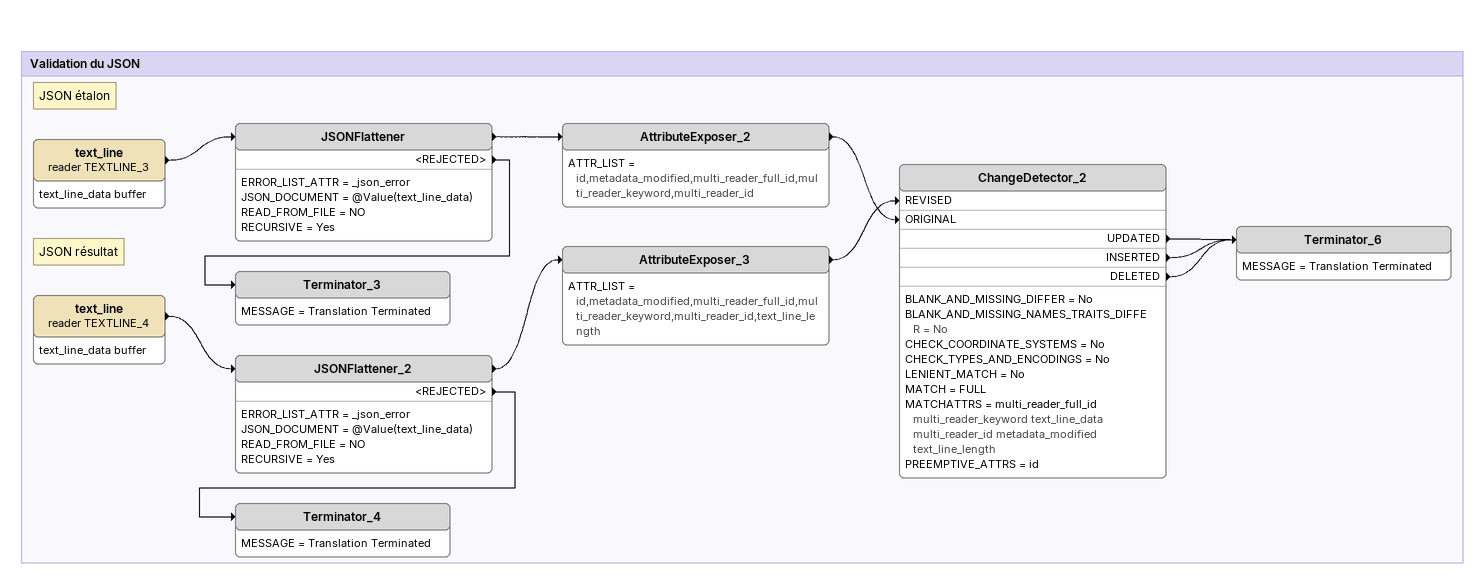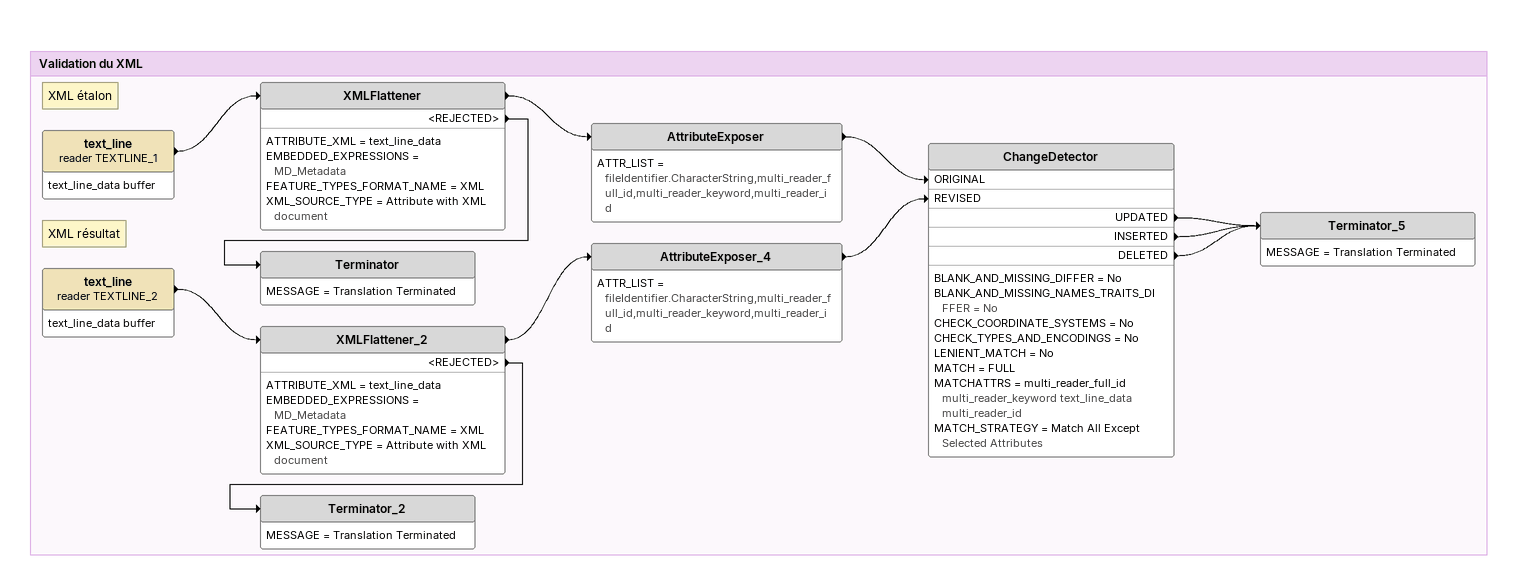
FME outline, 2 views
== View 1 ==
Bookmark: Validation du JSON
Note: JSON étalon
text_line (reader TEXTLINE_3)
    attributes: text_line_data buffer
    -> JSONFlattener
JSONFlattener
    ERROR_LIST_ATTR = _json_error
    JSON_DOCUMENT = @Value(text_line_data)
    READ_FROM_FILE = NO
    RECURSIVE = Yes
    -> AttributeExposer_2
    <REJECTED> -> Terminator_3
AttributeExposer_2
    ATTR_LIST = id,metadata_modified,multi_reader_full_id,multi_reader_keyword,multi_reader_id
    -> ChangeDetector_2 [ORIGINAL]
Terminator_3
    MESSAGE = Translation Terminated
Note: JSON résultat
text_line (reader TEXTLINE_4)
    attributes: text_line_data buffer
    -> JSONFlattener_2
JSONFlattener_2
    ERROR_LIST_ATTR = _json_error
    JSON_DOCUMENT = @Value(text_line_data)
    READ_FROM_FILE = NO
    RECURSIVE = Yes
    -> AttributeExposer_3
    <REJECTED> -> Terminator_4
AttributeExposer_3
    ATTR_LIST = id,metadata_modified,multi_reader_full_id,multi_reader_keyword,multi_reader_id,text_line_length
    -> ChangeDetector_2 [REVISED]
ChangeDetector_2
    BLANK_AND_MISSING_DIFFER = No
    BLANK_AND_MISSING_NAMES_TRAITS_DIFFER = No
    CHECK_COORDINATE_SYSTEMS = No
    CHECK_TYPES_AND_ENCODINGS = No
    LENIENT_MATCH = No
    MATCH = FULL
    MATCHATTRS = multi_reader_full_id multi_reader_keyword text_line_data multi_reader_id metadata_modified text_line_length
    PREEMPTIVE_ATTRS = id
    UPDATED -> Terminator_6
    INSERTED -> Terminator_6
    DELETED -> Terminator_6
Terminator_6
    MESSAGE = Translation Terminated
Terminator_4
    MESSAGE = Translation Terminated

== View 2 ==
Bookmark: Validation du XML
Note: XML étalon
text_line (reader TEXTLINE_1)
    attributes: text_line_data buffer
    -> XMLFlattener
XMLFlattener
    ATTRIBUTE_XML = text_line_data
    EMBEDDED_EXPRESSIONS = MD_Metadata
    FEATURE_TYPES_FORMAT_NAME = XML
    XML_SOURCE_TYPE = Attribute with XML document
    -> AttributeExposer
    <REJECTED> -> Terminator
AttributeExposer
    ATTR_LIST = fileIdentifier.CharacterString,multi_reader_full_id,multi_reader_keyword,multi_reader_id
    -> ChangeDetector [ORIGINAL]
Terminator
    MESSAGE = Translation Terminated
Note: XML résultat
text_line (reader TEXTLINE_2)
    attributes: text_line_data buffer
    -> XMLFlattener_2
XMLFlattener_2
    ATTRIBUTE_XML = text_line_data
    EMBEDDED_EXPRESSIONS = MD_Metadata
    FEATURE_TYPES_FORMAT_NAME = XML
    XML_SOURCE_TYPE = Attribute with XML document
    -> AttributeExposer_4
    <REJECTED> -> Terminator_2
AttributeExposer_4
    ATTR_LIST = fileIdentifier.CharacterString,multi_reader_full_id,multi_reader_keyword,multi_reader_id
    -> ChangeDetector [REVISED]
ChangeDetector
    BLANK_AND_MISSING_DIFFER = No
    BLANK_AND_MISSING_NAMES_TRAITS_DIFFER = No
    CHECK_COORDINATE_SYSTEMS = No
    CHECK_TYPES_AND_ENCODINGS = No
    LENIENT_MATCH = No
    MATCH = FULL
    MATCHATTRS = multi_reader_full_id multi_reader_keyword text_line_data multi_reader_id
    MATCH_STRATEGY = Match All Except Selected Attributes
    UPDATED -> Terminator_5
    INSERTED -> Terminator_5
    DELETED -> Terminator_5
Terminator_5
    MESSAGE = Translation Terminated
Terminator_2
    MESSAGE = Translation Terminated
